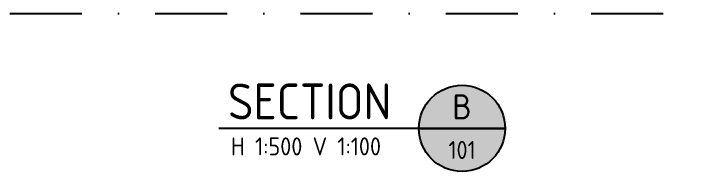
# Model space of a CAD drawing. Header units: metres. Extents: x 507649 to 508899, y 6966965 to 6967377.
# Drawn here: x 508674.55 to 508721.4, y 6967071.78 to 6967082.79 of the extents above; entities that cross this region are included whole.
import ezdxf
from ezdxf.enums import TextEntityAlignment as Align

# ---------------------------------------------------------------- set-up
doc = ezdxf.new("R2010")
doc.units = ezdxf.units.M
doc.linetypes.add('DASHDOT', pattern=[10, 5, -2.5, 0, -2.5])
doc.layers.add('C_LABELS _ BEL', color=10, linetype='Continuous')
doc.layers.add('C_TEXT_DIMS', color=1, linetype='Continuous')
doc.styles.add('ISOCP', font='isocp.shx')

# ---------------------------------------------------------------- blocks, each defined once
blk = doc.blocks.new('*U7')
h = blk.add_hatch(color=249)
h.dxf.hatch_style = 1
edge = h.paths.add_edge_path()
edge.add_arc((0, 0), 6, 0, 360)
at = {"color": 1}
blk.add_line((-6, 0), (6, 0), dxfattribs=at)
blk.add_lwpolyline([(6, 0), (-33.785, 0)], dxfattribs=at)
blk.add_circle((0, 0), 6, dxfattribs=at)
at = {"color": 4, "style": 'ISOCP'}
blk.add_attdef('TITLE', text='', height=5, dxfattribs=at).set_placement((-32.535, 6.25), align=Align.TOP_LEFT)
at = {"color": 3, "style": 'ISOCP'}
blk.add_attdef('SEC', text='', height=3.5, dxfattribs=at).set_placement((0, 3), align=Align.MIDDLE_CENTER)
at = {"color": 7, "style": 'ISOCP'}
blk.add_attdef('SCALE', (-32.135, -3.75), '', height=2.5, dxfattribs=at)
blk.add_attdef('SHEET', text='', height=2.5, dxfattribs=at).set_placement((0, -3), align=Align.MIDDLE_CENTER)

msp = doc.modelspace()

# ---------------------------------------------------------------- linework, layer by layer
at = {"layer": 'C_LABELS _ BEL', "color": 7, "linetype": 'DASHDOT', "lineweight": -3}
msp.add_line((508623.801, 6967082.786), (508804.276, 6967082.786), dxfattribs=at)

# ---------------------------------------------------------------- block references
at = {"layer": 'C_TEXT_DIMS', "xscale": 0.5, "yscale": 0.5, "zscale": 0.5}
msp.add_blockref('*U7', (508705.729, 6967074.786), dxfattribs=at).add_auto_attribs({'SEC': 'B', 'SHEET': '101', 'TITLE': 'SECTION', 'SCALE': 'H 1:500 V 1:100'})

doc.saveas('drawing.dxf')
